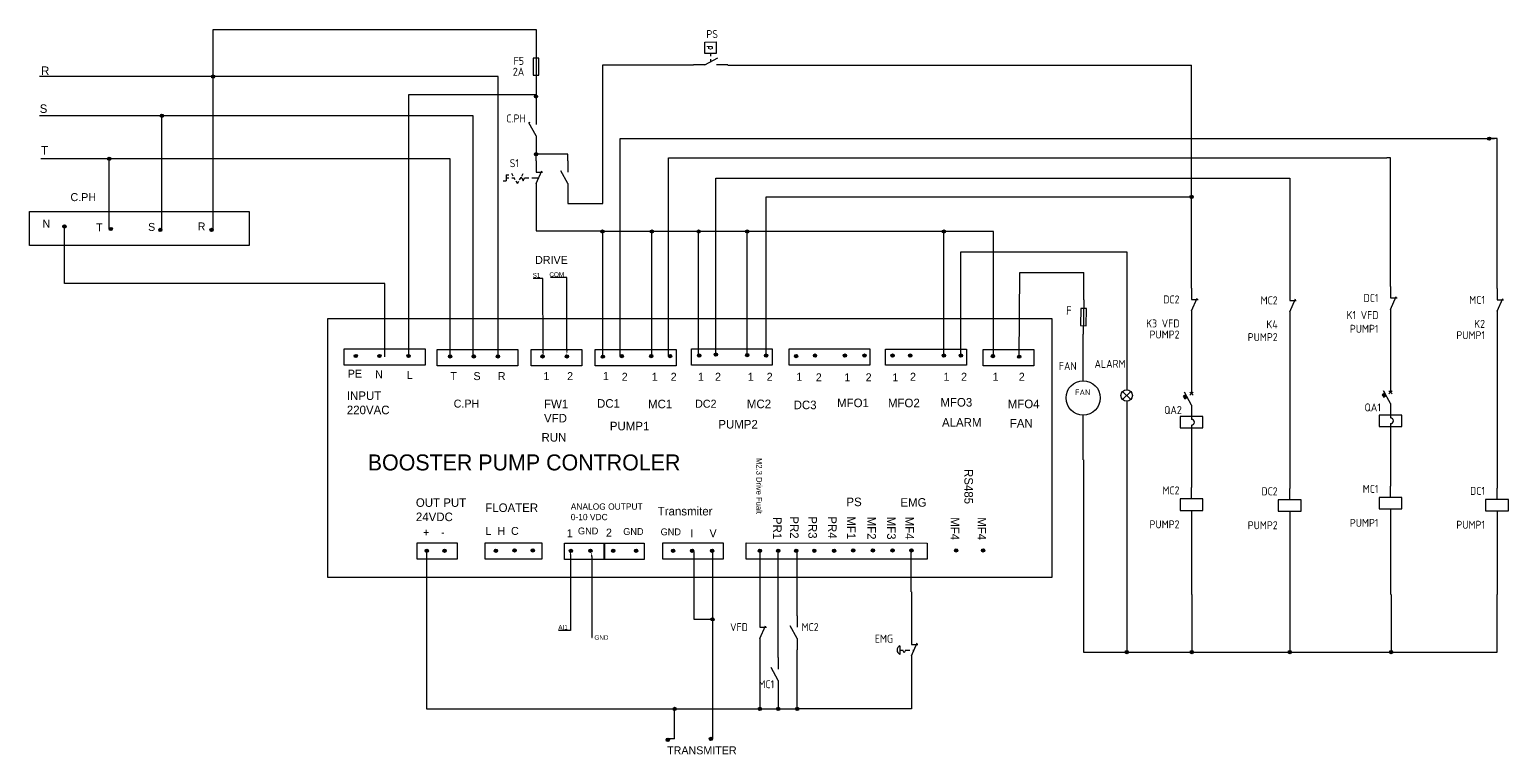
# Model space of a CAD drawing. Header units: millimetres. Extents: x 14 to 1307, y 161 to 795.
import ezdxf
from ezdxf import colors
from ezdxf.entities.mleader import LeaderData, LeaderLine
from ezdxf.enums import TextEntityAlignment as Align
from ezdxf.math import Vec2, Vec3

# ---------------------------------------------------------------- set-up
doc = ezdxf.new("R2010")
doc.units = ezdxf.units.MM
doc.header["$LTSCALE"] = 12
for name, color, linetype in [('DESC', 1, 'Continuous'), ('DESCCHILD', 20, 'Continuous'), ('MISC', 2, 'Continuous'), ('RED_2.5mm^2', 1, 'Continuous'), ('SYMS', 7, 'Continuous'), ('TAGS', 51, 'Continuous')]:
    doc.layers.add(name, color=color, linetype=linetype)
doc.styles.add('PIN', font='simplex', dxfattribs={"width": 0.75})
doc.styles.add('WD_IEC', font='isocp2.shx', dxfattribs={"width": 0.9, "height": 4})

# ---------------------------------------------------------------- blocks, each defined once
blk = doc.blocks.new('WDDOT')
for radius in [0.72, 0.449, 0.223]:
    blk.add_circle((0, 0), radius)
blk = doc.blocks.new('Booster Pump')
at = {"layer": 'RED_2.5mm^2', "color": 0}
for points in [[(0, 0), (633.4, 0.1), (633.4, -226.7), (0, -226.8)], [(14.3, -26.4), (84.9, -26.4), (84.9, -40.6), (14.3, -40.6)], [(95.6, -27.1), (166.2, -27.1), (166.2, -41.4), (95.6, -41.4)], [(177.7, -27.1), (222, -27.1), (222, -41.4), (177.7, -41.4)], [(233.9, -27), (304.5, -27), (304.5, -41.3), (233.9, -41.3)], [(317.9, -26.4), (388.5, -26.4), (388.5, -40.6), (317.9, -40.6)], [(403.5, -26.4), (474.1, -26.4), (474.1, -40.6), (403.5, -40.6)], [(487.9, -26.6), (558.5, -26.6), (558.5, -40.8), (487.9, -40.8)], [(573.3, -27.1), (617.6, -27.1), (617.6, -41.4), (573.3, -41.4)], [(78, -196.4), (112.9, -196.4), (112.9, -210.6), (78, -210.6)], [(137.4, -196.4), (187.2, -196.4), (187.2, -210.6), (137.4, -210.6)], [(207, -196.6), (241.8, -196.6), (241.8, -210.9), (207, -210.9)], [(241.6, -196.7), (276.5, -196.7), (276.5, -210.9), (241.6, -210.9)], [(293, -196.4), (345.8, -196.4), (345.8, -210.6), (293, -210.6)], [(365.9, -196.4), (524.1, -196.5), (524.1, -210.7), (365.9, -210.6)]]:
    blk.add_lwpolyline(points, close=True, dxfattribs=at)
at = {"layer": 'SYMS', "color": 0, "xscale": 2, "yscale": 2, "zscale": 2}
for p in [(24.3, -32.7), (45, -32.7), (70.5, -32.7), (106.8, -33.1), (127.5, -33.1), (148.7, -33.1), (187.7, -33.1), (209, -33.1), (240.5, -33.3), (257, -32.8), (282.8, -32.8), (299.3, -32.8), (324.8, -32.4), (339.4, -31.5), (366.8, -31.9), (383.3, -32.4), (409.6, -32.8), (426.1, -32.4), (452.2, -32.4), (469.4, -32.4), (493.9, -32.4), (509.4, -32.4), (538.9, -32.4), (553.8, -32.4), (581.7, -32.8), (604.8, -33.3), (86.4, -203.3), (102, -203.3), (146.9, -203.3), (163.2, -203), (179.1, -203), (212.5, -203.4), (229.6, -203.3), (249.6, -203.3), (269.6, -203.3), (301.9, -203.3), (318.5, -203.3), (336, -203.3), (377.9, -203.3), (393.9, -203.3), (409.7, -203.3), (425.5, -203.3), (442.8, -203.3), (459.5, -202.9), (476.8, -202.9), (493.9, -202.9), (510.4, -202.9), (549.6, -202.9), (573.1, -202.9)]:
    blk.add_blockref('WDDOT', p, dxfattribs=at)
at = {"layer": 'RED_2.5mm^2', "color": 0, "attachment_point": 1}
for s, width, heights, insert, char_height in [('\\pxt6;INPUT\\P220VAC', 52.297, [0], (16.5, -63.7), 7.5), ('C.PH', 36.967, [0], (110, -70.9), 7), ('FW1\\PVFD', 36.967, [0], (189, -70.9), 7.5), ('DC1', 36.967, [0], (235.4, -70.5), 7.5), ('MC1', 36.967, [0], (280, -71), 7.5), ('DC2', 36.967, [0], (321.2, -71), 7), ('MC2', 36.967, [0], (366.5, -70.9), 7.5), ('DC3', 36.967, [0], (407.4, -71.8), 7.5), ('MFO1', 36.967, [0], (445.4, -70), 7.5), ('MFO2', 36.967, [0], (489.9, -70.1), 7.5), ('MFO3', 36.967, [0], (535.8, -69.5), 7.5), ('MFO4', 36.967, [0], (594.7, -70.9), 7.5), ('PUMP1', 36.967, [0], (246.6, -90.3), 7.5), ('PUMP2', 36.967, [0], (341.5, -88.7), 7.5), ('ALARM', 36.967, [0], (537.2, -87.1), 7.5), ('FAN', 36.967, [0], (596.5, -87.9), 7.5), ('RUN', 36.967, [0], (186.8, -100.2), 7.5), ('OUT PUT\\P24VDC', 152.091, [45.2], (76.9, -157.3), 7.5), ('FLOATER', 36.967, [0], (137.6, -161.8), 7.5), ('ANALOG OUTPUT\\P0-10 VDC', 101.142, [43.9], (212.4, -161.8), 5.5), ('Transmiter', 71.668, [8.43], (288.5, -164.8), 7.5)]:
    blk.add_mtext_dynamic_manual_height_columns(s, width=width, gutter_width=35, heights=heights, dxfattribs=dict(at, insert=insert, char_height=char_height))
at = {"layer": 'SYMS', "color": 0, "attachment_point": 1}
for s, width, heights, insert, char_height in [('PE', 32.957, [0], (17.3, -44.7), 7), ('N', 12.757, [0], (41.2, -45.2), 7), ('L', 12.757, [0], (68.9, -45.8), 7), ('T', 12.757, [0], (107.1, -46.8), 7), ('S', 12.757, [0], (127.3, -46.8), 7), ('R', 12.757, [0], (148.6, -46.8), 7), ('1', 12.757, [0], (188.5, -46.8), 7), ('2', 12.757, [0], (209.2, -46.8), 7), ('1', 12.757, [0], (240.5, -46.8), 7), ('2', 12.757, [0], (257, -47.4), 7), ('1', 12.757, [0], (283.3, -47.4), 7), ('2', 12.757, [0], (299.8, -47.4), 7), ('1', 12.757, [0], (323.7, -47.4), 7), ('2', 12.757, [0], (338.6, -47.4), 7), ('1', 12.757, [0], (367.3, -47.4), 7), ('2', 12.757, [0], (383.8, -47.4), 7), ('1', 12.757, [0], (409.8, -47.4), 7), ('2', 12.757, [0], (426.8, -47.9), 7), ('1', 12.757, [0], (451.8, -47.9), 7), ('2', 12.757, [0], (470.4, -47.9), 7), ('1', 12.757, [0], (493.8, -47.9), 7), ('2', 12.757, [0], (509.2, -47.4), 7), ('1', 12.757, [0], (538.5, -47.4), 7), ('2', 12.757, [0], (553.9, -47.4), 7), ('1', 12.757, [0], (581.5, -47.4), 7), ('2', 12.757, [0], (604.4, -47.4), 7), ('BOOSTER PUMP CONTROLER', 351.199, [13.2], (34.8, -118.9), 14), ('\\W1;PS', 18.737, [0], (453.6, -156.7), 7.5), ('\\W1;EMG', 18.737, [0], (500.8, -157.2), 7.5), ('+', 16.197, [0], (83.2, -183.6), 7), ('-', 16.197, [0], (98.9, -183.6), 7), ('L  H  C', 50.416, [7], (137.8, -182.4), 7), ('1', 12.297, [0], (208.9, -184.4), 7), ('GND', 18.737, [0], (218.7, -182.9), 6), ('2', 9.837, [0], (243.2, -183.9), 7), ('GND', 18.737, [0], (258.3, -183.4), 6), ('GND', 18.737, [0], (291, -183.7), 6), ('I', 12.297, [0], (316.9, -184.4), 7), ('V', 12.297, [0], (333.8, -184.4), 7)]:
    blk.add_mtext_dynamic_manual_height_columns(s, width=width, gutter_width=35, heights=heights, dxfattribs=dict(at, insert=insert, char_height=char_height))
at = {"layer": 'SYMS', "color": 0, "attachment_point": 1, "rotation": 269.9448}
for s, width, heights, insert, char_height in [('M2.3 Drive Fualt', 105.239, [10.4], (379.8, -122), 5), ('\\W1;RS485', 32.568, [0], (564.3, -131.7), 7.5), ('\\W1;PR1', 32.568, [0], (396.9, -173.6), 7.5), ('\\W1;PR2', 32.568, [0], (411.7, -173.1), 7.5), ('\\W1;PR3', 32.568, [0], (427.8, -173.1), 7.5), ('\\W1;PR4', 32.568, [0], (445, -173.1), 7.5), ('\\W1;MF1', 32.568, [0], (461.6, -173.1), 7.5), ('\\W1;MF2', 32.568, [0], (479.4, -173.4), 7.5), ('\\W1;MF3', 32.568, [0], (496.7, -173.4), 7.5), ('\\W1;MF4', 32.568, [0], (512.6, -173.4), 7.5), ('\\W1;MF4', 32.568, [0], (552.3, -173.9), 7.5), ('\\W1;MF4', 32.568, [0], (575.8, -173.9), 7.5)]:
    blk.add_mtext_dynamic_manual_height_columns(s, width=width, gutter_width=35, heights=heights, dxfattribs=dict(at, insert=insert, char_height=char_height))
blk = doc.blocks.new('VFU1')
blk.add_line((0, 7.5), (0, -7.5))
blk.add_lwpolyline([(-1.25, 3.75), (-1.25, -3.75), (1.25, -3.75), (1.25, 3.75)], close=True)
at = {"style": 'WD_IEC'}
for tag, p in [('INST', (-5.25, 7.75)), ('LOC', (-5.25, 4.25)), ('TAG1', (-5.25, 0.75)), ('RATING1', (-5.25, -3.75)), ('XREF', (-5.25, -7.75)), ('DESC2', (-5.25, -15.1)), ('DESC1', (-5.25, -11.6)), ('DESC3', (-5.25, -18.6))]:
    blk.add_attdef(tag, text='', height=2.5, dxfattribs=at).set_placement(p, align=Align.RIGHT)
blk.add_attdef('TERM01', text='', height=2, rotation=90, dxfattribs=at).set_placement((-1, 7.5), align=Align.RIGHT)
at = {"style": 'WD_IEC', "flags": 1}
for tag, p, height in [('X2TERM01', (0, 7.5), 0.32), ('MFG', (2.75, 6.5), 1.5), ('X4LINK', (-1.25, 0), 0.32), ('X1LINK', (1.25, 0), 0.32), ('CAT', (2.75, 4), 1.5), ('ASSYCODE', (2.25, -4), 1), ('FAMILY', (2.25, -5.5), 1), ('CATDESC', (2.25, -7), 1), ('X8TERM02', (0, -7.5), 0.32)]:
    blk.add_attdef(tag, p, '', height=height, dxfattribs=at)
at = {"style": 'WD_IEC'}
blk.add_attdef('TERM02', (-1, -7.5), '', height=2, rotation=90, dxfattribs=at)
blk = doc.blocks.new('VSS217F')
for p, q in [((0, 7.5), (0, 2.5)), ((-3.12, 3.12), (-2.58, 3.43)), ((0, -2.5), (-3.12, 3.12)), ((0, -2.5), (-3.12, 3.12)), ((0, -2.5), (0, -7.5))]:
    blk.add_line(p, q)
at = {"style": 'WD_IEC'}
for tag, p in [('INST', (-4.51, 9.4)), ('LOC', (-4.51, 6.4)), ('TAG2', (-4.51, 3.4)), ('DESC2', (-4.51, -12.72)), ('DESC1', (-4.51, -9.72)), ('DESC3', (-4.51, -15.72))]:
    blk.add_attdef(tag, text='', height=2.5, dxfattribs=at).set_placement(p, align=Align.RIGHT)
blk.add_attdef('TERM01', text='', height=2, rotation=90, dxfattribs=at).set_placement((-1, 7.5), align=Align.RIGHT)
at = {"style": 'WD_IEC', "flags": 1}
for tag, p, height in [('X2TERM01', (0, 7.5), 0.32), ('X4LINK', (-2.72, 0), 0.32), ('X1LINK', (-0.54, 0), 0.32), ('CONTACT', (0.75, 3.89), 1), ('COMMON', (2, 2.64), 1), ('ASSYCODE', (1, -3.5), 1), ('FAMILY', (1, -5), 1), ('CATDESC', (1, -6.5), 1), ('X8TERM02', (0, -7.5), 0.32)]:
    blk.add_attdef(tag, p, '', height=height, dxfattribs=at)
at = {"style": 'WD_IEC'}
blk.add_attdef('TERM02', (-1.1, -7.8), '', height=2, rotation=90, dxfattribs=at)
at = {"lineweight": 15, "style": 'WD_IEC'}
blk.add_attdef('STATE', (1, -2), '', height=2.5, dxfattribs=at)
blk.add_attdef('XREF', text='', height=2.5, dxfattribs=at).set_placement((-4.51, -6.72), align=Align.RIGHT)
blk = doc.blocks.new('VSS122')
for p, q in [((0, 7.5), (0, 2.5)), ((-13.12, 1.25), (-11.88, 1.25)), ((-13.12, 1.25), (-13.12, -1.25)), ((-13.12, 0), (-11.88, 0)), ((-10, 0.75), (-10.62, 1.83)), ((-10.62, 0), (-9.57, 0)), ((-9.06, -0.88), (-9.69, 0.21)), ((-7.19, -0.88), (-6.56, 0.21)), ((-6.25, 0), (-6.68, 0)), ((-6.25, 0.75), (-5.62, 1.83)), ((-6.25, 0), (-5.62, -1.25)), ((-5.62, -1.25), (-5, 0)), ((-5, 0), (-3.12, 0)), ((-1.88, 0), (1.11, 0)), ((0, -2.5), (2.5, 3.12)), ((0, 2.5), (2.87, 2.5)), ((-14.38, -1.25), (-13.12, -1.25)), ((-8.12, -2.5), (-8.75, -1.42)), ((-8.12, -2.5), (-7.5, -1.42)), ((0, -2.5), (0, -7.5))]:
    blk.add_line(p, q)
at = {"style": 'WD_IEC'}
for tag, p in [('INST', (-15.5, 9.25)), ('LOC', (-15.5, 6.25)), ('TAG1', (-15.5, 3.25)), ('DESC3', (-15.5, -15.35)), ('DESC2', (-15.5, -12.35)), ('DESC1', (-15.5, -9.35))]:
    blk.add_attdef(tag, text='', height=2.5, dxfattribs=at).set_placement(p, align=Align.RIGHT)
at = {"style": 'WD_IEC', "flags": 8}
for tag, p in [('POS1', (-10.62, 3.5)), ('POS2', (-5.62, 3.5))]:
    blk.add_attdef(tag, text='', height=2, rotation=90, dxfattribs=at).set_placement(p, align=Align.MIDDLE_LEFT)
at = {"style": 'WD_IEC'}
blk.add_attdef('TERM01', text='', height=2, rotation=90, dxfattribs=at).set_placement((-1, 7.5), align=Align.RIGHT)
at = {"style": 'WD_IEC', "flags": 1}
for tag, p, height in [('X2TERM01', (0, 7.5), 0.32), ('CONTACT', (0.5, 4.5), 1), ('X1LINK', (1.5, 0), 0.32), ('COMMON', (1.75, 3.25), 1), ('X8TERM02', (0, -7.5), 0.32), ('ASSYCODE', (1, -9), 1), ('FAMILY', (1, -10.5), 1), ('CATDESC', (1, -12), 1)]:
    blk.add_attdef(tag, p, '', height=height, dxfattribs=at)
at = {"style": 'WD_IEC', "flags": 9}
for tag, p in [('MFG', (-16, -0.25)), ('CAT', (-16, -2.75))]:
    blk.add_attdef(tag, text='', height=1.5, dxfattribs=at).set_placement(p, align=Align.RIGHT)
at = {"style": 'WD_IEC'}
blk.add_attdef('TERM02', (-1, -7.5), '', height=2, rotation=90, dxfattribs=at)
at = {"lineweight": 15, "style": 'WD_IEC'}
blk.add_attdef('XREF', text='', height=2.5, dxfattribs=at).set_placement((-15.5, -6.35), align=Align.RIGHT)
blk.add_attdef('STATE', (1.25, -6.35), '', height=2.5, dxfattribs=at)
blk = doc.blocks.new('VSS21')
for p, q in [((0, 7.5), (0, 2.5)), ((0, -2.5), (-3.125, 3.125)), ((0, -2.5), (0, -7.5))]:
    blk.add_line(p, q)
at = {"style": 'WD_IEC'}
for tag, p in [('INST', (-5.25, 6.75)), ('TAG2', (-5.25, 0.75)), ('LOC', (-5.25, 3.75)), ('DESC1', (-5.25, -6.75)), ('XREF', (-5.25, -3.75)), ('DESC3', (-5.25, -12.75)), ('DESC2', (-5.25, -9.75))]:
    blk.add_attdef(tag, text='', height=2.5, dxfattribs=at).set_placement(p, align=Align.RIGHT)
blk.add_attdef('TERM01', text='', height=2, rotation=90, dxfattribs=at).set_placement((-1, 7.5), align=Align.RIGHT)
at = {"style": 'WD_IEC', "flags": 1}
for tag, p, height in [('X2TERM01', (0, 7.5), 0.32), ('X4LINK', (-2.5, 0), 0.32), ('X1LINK', (-0.5, 0), 0.32), ('X8TERM02', (0, -7.5), 0.32), ('CONTACT', (4, -8.5), 1), ('FAMILY', (4, -10), 1), ('COMMON', (5.25, -9.75), 1)]:
    blk.add_attdef(tag, p, '', height=height, dxfattribs=at)
at = {"style": 'WD_IEC'}
blk.add_attdef('TERM02', (-1, -7.5), '', height=2, rotation=90, dxfattribs=at)
at = {"lineweight": 15, "style": 'WD_IEC'}
blk.add_attdef('STATE', (1.25, -6.35), '', height=2.5, dxfattribs=at)
blk = doc.blocks.new('VPS11')
for p, q in [((0, 7.5), (0, 2.5)), ((-5, 0), (-3.75, 0)), ((0, -2.5), (-3.12, 3.12)), ((-2.5, 0), (-1.39, 0)), ((0, -2.5), (0, -7.5))]:
    blk.add_line(p, q)
blk.add_lwpolyline([(-5, 2.5), (-5, -2.5), (-10, -2.5), (-10, 2.5)], close=True)
at = {"style": 'PIN', "width": 0.75}
blk.add_text('p', height=2.5, dxfattribs=at).set_placement((-7.5, 0), align=Align.MIDDLE)
at = {"style": 'WD_IEC'}
for tag, p in [('INST', (-11.75, 10.25)), ('LOC', (-11.75, 6.75)), ('RATING1', (-11.75, -1.35)), ('TAG1', (-11.75, 3.25)), ('DESC2', (-11.75, -13.35)), ('DESC1', (-11.75, -9.85)), ('DESC3', (-11.75, -16.85))]:
    blk.add_attdef(tag, text='', height=2.5, dxfattribs=at).set_placement(p, align=Align.RIGHT)
blk.add_attdef('TERM01', text='', height=2, rotation=90, dxfattribs=at).set_placement((-1, 7.5), align=Align.RIGHT)
at = {"style": 'WD_IEC', "flags": 1}
for tag, p, height in [('X2TERM01', (0, 7.5), 0.32), ('MFG', (2.75, 6.5), 1.5), ('X1LINK', (0, 0), 0.32), ('CAT', (2.75, 4), 1.5), ('ASSYCODE', (1, -4), 1), ('CONTACT', (1, -2.5), 1), ('FAMILY', (1, -5.5), 1), ('CATDESC', (1, -7), 1), ('COMMON', (2.25, -3.75), 1), ('X8TERM02', (0, -7.5), 0.32)]:
    blk.add_attdef(tag, p, '', height=height, dxfattribs=at)
at = {"style": 'WD_IEC'}
blk.add_attdef('TERM02', (-1, -7.5), '', height=2, rotation=90, dxfattribs=at)
at = {"lineweight": 15, "style": 'WD_IEC'}
for tag, p in [('XREF', (-11.75, -6)), ('WDTAGALT', (-11.25, -20.13))]:
    blk.add_attdef(tag, text='', height=2.5, dxfattribs=at).set_placement(p, align=Align.RIGHT)
blk = doc.blocks.new('VMO12')
blk.add_circle((0, 0), 7.5)
at = {"style": 'WD_IEC'}
for tag, p in [('INST', (-10.5, 15.25)), ('LOC', (-10.5, 11.75)), ('DESC1', (-10.5, 4)), ('TAG1', (-10.5, 8.25)), ('DESC2', (-10.5, 0.5)), ('RATING1', (-10.5, -6.5)), ('DESC3', (-10.5, -3)), ('RATING3', (-10.5, -13.5)), ('RATING2', (-10.5, -10))]:
    blk.add_attdef(tag, text='', height=2.5, dxfattribs=at).set_placement(p, align=Align.RIGHT)
blk.add_attdef('TERM01', (-1, 7.48), '', height=2, rotation=90, dxfattribs=at)
at = {"style": 'WD_IEC', "flags": 1}
for tag, p, height in [('MFG', (2.75, 11.5), 1.5), ('X2TERM01', (0, 7.5), 0.32), ('CAT', (2.75, 9), 1.5), ('X4LINK', (-7.5, 0), 0.32), ('X1LINK', (7.5, 0), 0.32), ('X0TERM03', (5.3, -5.3), 0.32), ('X8TERM02', (0, -7.5), 0.32), ('ASSYCODE', (1, -9), 1), ('FAMILY', (1, -10.5), 1), ('CATDESC', (1, -12), 1)]:
    blk.add_attdef(tag, p, '', height=height, dxfattribs=at)
at = {"style": 'WD_IEC'}
for tag, p in [('M', (-0.2, 1.24)), ('1~', (-0.17, -3.35))]:
    blk.add_attdef(tag, text='', height=2.5, dxfattribs=at).set_placement(p, align=Align.CENTER)
at = {"linetype": 'Continuous', "style": 'WD_IEC'}
blk.add_attdef('TERM03', text='', height=2, dxfattribs=at).set_placement((7.55, -5.55), align=Align.MIDDLE_LEFT)
at = {"style": 'WD_IEC'}
blk.add_attdef('TERM02', text='', height=2, rotation=90, dxfattribs=at).set_placement((-0.9, -7.98), align=Align.RIGHT)
at = {"lineweight": 15, "style": 'WD_IEC'}
blk.add_attdef('XREF', text='', height=2.5, dxfattribs=at).set_placement((-10.5, -17), align=Align.RIGHT)
blk = doc.blocks.new('VLT1R')
for p, q in [((0, 7.5), (0, 2.5)), ((-1.77, -1.77), (1.77, 1.77)), ((1.77, -1.77), (-1.77, 1.77)), ((0, -2.5), (0, -7.5))]:
    blk.add_line(p, q)
blk.add_circle((0, 0), 2.5)
at = {"style": 'WD_IEC'}
for tag, p in [('INST', (-5.5, 10.25)), ('LOC', (-5.5, 6.75)), ('TAG1', (-5.5, 3.25)), ('DESC1', (-5.5, -6.35)), ('DESC3', (-5.5, -13.35)), ('DESC2', (-5.5, -9.85))]:
    blk.add_attdef(tag, text='', height=2.5, dxfattribs=at).set_placement(p, align=Align.RIGHT)
blk.add_attdef('TERM01', text='', height=2, rotation=90, dxfattribs=at).set_placement((-1, 7.5), align=Align.RIGHT)
at = {"style": 'WD_IEC', "flags": 1}
for tag, p, height in [('X2TERM01', (0, 7.5), 0.32), ('X4LINK', (-3, 0), 0.32), ('X1LINK', (3, 0), 0.32), ('ASSYCODE', (1, -4), 1), ('FAMILY', (1, -5.5), 1), ('CATDESC', (1, -7), 1), ('X8TERM02', (0, -7.5), 0.32)]:
    blk.add_attdef(tag, p, '', height=height, dxfattribs=at)
at = {"style": 'WD_IEC', "flags": 9}
for tag, p in [('MFG', (-6, -0.25)), ('CAT', (-6, -2.75))]:
    blk.add_attdef(tag, text='', height=1.5, dxfattribs=at).set_placement(p, align=Align.RIGHT)
at = {"style": 'WD_IEC'}
blk.add_attdef('TERM02', (-1, -7.5), '', height=2, rotation=90, dxfattribs=at)
at = {"lineweight": 13, "style": 'WD_IEC'}
blk.add_attdef('COLOR', text='', height=2.5, dxfattribs=at).set_placement((3.75, 0), align=Align.MIDDLE_LEFT)
at = {"lineweight": 15, "style": 'WD_IEC'}
for tag, p in [('XREF', (-5.5, -18)), ('WDTAGALT', (-5.5, -22))]:
    blk.add_attdef(tag, text='', height=2.5, dxfattribs=at).set_placement(p, align=Align.RIGHT)
blk = doc.blocks.new('VSS22')
for p, q in [((0, 7.5), (0, 2.5)), ((0, -2.5), (2.5, 3.125)), ((0, 2.5), (2.8678, 2.5)), ((0, -2.5), (0, -7.5))]:
    blk.add_line(p, q)
at = {"style": 'WD_IEC'}
for tag, p in [('INST', (-5.25, 6.75)), ('TAG2', (-5.25, 0.75)), ('LOC', (-5.25, 3.75)), ('DESC1', (-5.25, -6.75)), ('XREF', (-5.25, -3.75)), ('DESC3', (-5.25, -12.75)), ('DESC2', (-5.25, -9.75))]:
    blk.add_attdef(tag, text='', height=2.5, dxfattribs=at).set_placement(p, align=Align.RIGHT)
blk.add_attdef('TERM01', text='', height=2, rotation=90, dxfattribs=at).set_placement((-1, 7.5), align=Align.RIGHT)
at = {"style": 'WD_IEC', "flags": 1}
for tag, p, height in [('X2TERM01', (0, 7.5), 0.32), ('X4LINK', (-1, 0), 0.32), ('X1LINK', (2.1111, 0), 0.32), ('X8TERM02', (0, -7.5), 0.32), ('CONTACT', (4, -8.5), 1), ('FAMILY', (4, -10), 1), ('COMMON', (5.25, -9.75), 1)]:
    blk.add_attdef(tag, p, '', height=height, dxfattribs=at)
at = {"style": 'WD_IEC'}
blk.add_attdef('TERM02', (-1, -7.5), '', height=2, rotation=90, dxfattribs=at)
at = {"lineweight": 15, "style": 'WD_IEC'}
blk.add_attdef('STATE', (1.25, -6.35), '', height=2.5, dxfattribs=at)
blk = doc.blocks.new('VCB11Q146')
blk.add_hatch(color=256).paths.add_polyline_path([(-1.91, 0.94), (-2.52, 2.03), (-3.58, 1.38), (-2.97, 0.28)])
for p, q in [((0, 7.5), (0, 2.5)), ((-2.52, 2.03), (-3.58, 1.38)), ((-3.58, 1.38), (-2.97, 0.28)), ((0, -2.5), (-3.12, 3.12)), ((-3.12, 3.12), (-2.52, 2.03)), ((-2.97, 0.28), (-1.91, 0.94)), ((-0.66, 1.84), (0.66, 3.16)), ((-0.66, 3.16), (0.66, 1.84)), ((0, -2.5), (0, -8.75)), ((0, -11.25), (0, -17.5)), ((0, -12.5), (0, -17.5))]:
    blk.add_line(p, q)
blk.add_lwpolyline([(-5, -7.5), (-5, -12.5), (5, -12.5), (5, -7.5)], close=True)
blk.add_arc((0, -10), 1.25, 270, 90)
at = {"style": 'WD_IEC'}
for tag, p in [('INST', (-4.22, 9.11)), ('LOC', (-4.22, 6.11)), ('TAG1', (-4.22, 3.11)), ('RATING1', (-5.86, -5.86)), ('DESC1', (-5.86, -8.86)), ('DESC3', (-5.86, -14.86)), ('DESC2', (-5.86, -11.86))]:
    blk.add_attdef(tag, text='', height=2.5, dxfattribs=at).set_placement(p, align=Align.RIGHT)
blk.add_attdef('TERM01', text='', height=2, rotation=90, dxfattribs=at).set_placement((-1, 7.5), align=Align.RIGHT)
at = {"style": 'WD_IEC', "flags": 1}
for tag, p, height in [('X2TERM01', (0, 7.5), 0.32), ('MFG', (2.75, 6.5), 1.5), ('X4LINK', (-2, 0), 0.32), ('X1LINK', (-0.13, 0), 0.32), ('CAT', (2.75, 4), 1.5), ('ASSYCODE', (0.69, -13.77), 1), ('X8TERM02', (0, -17.5), 0.32), ('FAMILY', (0.69, -15.27), 1), ('CATDESC', (0.69, -16.77), 1)]:
    blk.add_attdef(tag, p, '', height=height, dxfattribs=at)
at = {"lineweight": 15, "style": 'WD_IEC'}
for tag, p in [('XREF', (-5.86, -2.86)), ('WDTAGALT', (-5.86, -17.86))]:
    blk.add_attdef(tag, text='', height=2.5, dxfattribs=at).set_placement(p, align=Align.RIGHT)
at = {"style": 'WD_IEC'}
blk.add_attdef('TERM02', (-1, -17.5), '', height=2, rotation=90, dxfattribs=at)
blk = doc.blocks.new('VCR1')
for p, q in [((0, 2.5), (0, 7.5)), ((0, -2.5), (0, -7.5))]:
    blk.add_line(p, q)
blk.add_lwpolyline([(-5, 2.5), (-5, -2.5), (5, -2.5), (5, 2.5)], close=True)
at = {"style": 'WD_IEC'}
for tag, p in [('INST', (-5.25, 11.5)), ('TAG1', (-5.25, 4.5)), ('LOC', (-5.25, 8)), ('DESC1', (-5.25, -6.85)), ('DESC3', (-5.25, -13.85)), ('DESC2', (-5.25, -10.35))]:
    blk.add_attdef(tag, text='', height=2.5, dxfattribs=at).set_placement(p, align=Align.RIGHT)
blk.add_attdef('TERM01', text='', height=2, rotation=90, dxfattribs=at).set_placement((-1, 7.5), align=Align.RIGHT)
at = {"style": 'WD_IEC', "flags": 1}
for tag, p, height in [('X2TERM01', (0, 7.5), 0.32), ('X4LINK', (-5, 0), 0.32), ('X1LINK', (5, 0), 0.32), ('ASSYCODE', (1, -4), 1), ('FAMILY', (1, -5.5), 1), ('CATDESC', (1, -7), 1), ('X8TERM02', (0, -7.5), 0.32)]:
    blk.add_attdef(tag, p, '', height=height, dxfattribs=at)
at = {"style": 'WD_IEC', "flags": 9}
for tag, p in [('MFG', (-6, 1)), ('CAT', (-6, -1.5))]:
    blk.add_attdef(tag, text='', height=1.5, dxfattribs=at).set_placement(p, align=Align.RIGHT)
at = {"style": 'WD_IEC'}
blk.add_attdef('TERM02', (-1, -7.5), '', height=2, rotation=90, dxfattribs=at)
at = {"lineweight": 9, "style": 'WD_IEC'}
for tag, p in [('NO', (-5.5, -16.5)), ('NC', (-5.5, -20))]:
    blk.add_attdef(tag, text='', height=2.5, dxfattribs=at).set_placement(p, align=Align.TOP_RIGHT)
for tag, p in [('XREFNO', (-4, -16.5)), ('XREFNC', (-4, -20))]:
    blk.add_attdef(tag, text='', height=2.5, dxfattribs=at).set_placement(p, align=Align.TOP_LEFT)
blk = doc.blocks.new('VPB12ML')
for p, q in [((0, 7.5), (0, 2.5)), ((-5, 1.875), (-5, -1.875)), ((-5, 0), (-3.75, 0)), ((-3.125, -1.25), (-3.75, 0)), ((-2.5, 0), (-3.125, -1.25)), ((-2.5, 0), (-0.625, 0)), ((0, -2.5), (2.5, 3.125)), ((0, 2.5), (2.8678, 2.5)), ((0.625, 0), (1.11111, 0)), ((0, -2.5), (0, -7.5))]:
    blk.add_line(p, q)
blk.add_arc((-4.21875, 0), 2.03125, 112.61986495, 247.38013505)
at = {"style": 'WD_IEC'}
for tag, p in [('INST', (-8, 10.25)), ('LOC', (-8, 6.75)), ('TAG1', (-8, 3.25)), ('DESC2', (-8, -13.85)), ('DESC1', (-8, -10.35)), ('DESC3', (-8, -17.35))]:
    blk.add_attdef(tag, text='', height=2.5, dxfattribs=at).set_placement(p, align=Align.RIGHT)
blk.add_attdef('TERM01', text='', height=2, rotation=90, dxfattribs=at).set_placement((-1, 7.5), align=Align.RIGHT)
at = {"style": 'WD_IEC', "flags": 1}
for tag, p, height in [('X2TERM01', (0, 7.5), 0.32), ('CONTACT', (0.5, 4.5), 1), ('X1LINK', (1.5, 0), 0.32), ('COMMON', (1.75, 3.25), 1), ('ASSYCODE', (1, -4), 1), ('FAMILY', (1, -5.5), 1), ('CATDESC', (1, -7), 1), ('X8TERM02', (0, -7.5), 0.32)]:
    blk.add_attdef(tag, p, '', height=height, dxfattribs=at)
at = {"style": 'WD_IEC', "flags": 9}
for tag, p in [('MFG', (-8.5, -0.25)), ('CAT', (-8.5, -2.75))]:
    blk.add_attdef(tag, text='', height=1.5, dxfattribs=at).set_placement(p, align=Align.RIGHT)
at = {"style": 'WD_IEC'}
blk.add_attdef('TERM02', (-1, -7.5), '', height=2, rotation=90, dxfattribs=at)
at = {"lineweight": 15, "style": 'WD_IEC'}
blk.add_attdef('XREF', text='', height=2.5, dxfattribs=at).set_placement((-8, -6.35), align=Align.RIGHT)

msp = doc.modelspace()

# ---------------------------------------------------------------- linework, layer by layer
at = {"layer": 'RED_2.5mm^2', "color": 0}
for p, q in [((174.2, 755.4), (174.2, 795.2)), ((174.2, 795.2), (456.7, 795.2)), ((456.7, 795.2), (456.7, 777.8)), ((515.1, 642.8), (515.1, 764.2)), ((515.1, 764.2), (594.5, 764.2)), ((624.5, 764.1), (1030.2, 764.1)), ((1030.2, 568.9), (1030.2, 764.1)), ((396, 754), (22.3, 754)), ((174.2, 619.8), (174.2, 754)), ((423.5, 754), (396, 754)), ((423.5, 509), (423.5, 754)), ((456.7, 738.1), (345.2, 738.1)), ((345.2, 738.1), (345.2, 695.7)), ((456.7, 747.8), (456.7, 722.2)), ((392.1, 719.7), (22.3, 719.7)), ((129.4, 619.8), (129.4, 719.7)), ((401.7, 719.7), (392.1, 719.7)), ((401.7, 509), (401.7, 719.7)), ((530.3, 509.3), (530.3, 699.7)), ((530.3, 699.7), (545.1, 699.7)), ((545.1, 699.7), (1295.4, 699.7)), ((1297.5, 699.7), (1290.6, 699.7)), ((1297.5, 568.5), (1297.5, 699.7)), ((345.2, 695.7), (345.2, 602.7)), ((456.7, 692.2), (456.7, 686.1)), ((484.6, 686.1), (456.8, 686.1)), ((484.6, 680.3), (484.6, 686.1)), ((364.7, 682.1), (23.6, 682.1)), ((83.3, 620.3), (83.3, 682.1)), ((381.5, 682.1), (364.7, 682.1)), ((381.5, 509), (381.5, 682.1)), ((456.7, 680.4), (456.7, 680.4)), ((572.6, 509.3), (572.6, 682.8)), ((572.6, 682.8), (603.4, 682.8)), ((603.4, 682.8), (1201.1, 682.8)), ((1204.3, 682.8), (1201.1, 682.8)), ((1204.3, 570.2), (1204.3, 682.8)), ((614.1, 509.2), (614.1, 665.1)), ((614.1, 665.1), (1116.1, 665.1)), ((1116.1, 665.1), (1116.1, 568.1)), ((456.7, 650.4), (456.7, 619)), ((484.6, 650.3), (484.6, 642.8)), ((658.1, 508.3), (658.1, 648.7)), ((658.1, 648.7), (1030.2, 648.7)), ((484.6, 642.8), (515.1, 642.8)), ((44.1, 572.8), (44.1, 622.7)), ((44.1, 622.7), (44.1, 621)), ((456.7, 619), (514.8, 619)), ((514.8, 619), (514.8, 509.1)), ((856.9, 618.4), (514.8, 618.4)), ((558.1, 508), (558.1, 618.4)), ((599, 511.1), (599, 618.4)), ((641.5, 511.6), (641.5, 618.4)), ((813.6, 511.2), (813.6, 618.4)), ((856.9, 510.6), (856.9, 618.4)), ((345.2, 602.7), (345.2, 509.8)), ((828.5, 511.2), (828.5, 600.6)), ((828.5, 600.6), (973.5, 600.6)), ((973.5, 600.6), (973.5, 489.8)), ((879.3, 507.4), (880, 582.5)), ((880, 582.5), (936.1, 582.5)), ((936.1, 558.5), (936.1, 582.5)), ((301.8, 572.8), (44.1, 572.8)), ((324.3, 572.8), (301.8, 572.8)), ((324.3, 508.6), (324.3, 572.8)), ((1030.2, 538.9), (1030.2, 486.4)), ((1116.1, 538.1), (1116.1, 393.4)), ((1204.3, 540.2), (1204.3, 487.7)), ((1297.5, 538.5), (1297.5, 393.8)), ((935.2, 528.5), (935.2, 487.7)), ((935.4, 418.4), (935.4, 457.7)), ((973.5, 459.8), (973.5, 300.6)), ((1030.2, 436.4), (1030.2, 394.2)), ((1204.3, 437.7), (1204.3, 395.5)), ((935.6, 418.4), (935.6, 250.1)), ((1030.2, 364.2), (1030.2, 300.6)), ((1116.1, 363.4), (1116.1, 300.6)), ((1204.3, 365.5), (1204.3, 300.6)), ((1297.5, 363.8), (1297.5, 300.6)), ((360.8, 337.4), (360.8, 200.4)), ((595.2, 337.9), (593.7, 337.9)), ((595.2, 278.8), (595.2, 337.9)), ((611, 337.9), (611, 278.8)), ((652.6, 339.2), (652.6, 282)), ((668.6, 245.3), (668.6, 339.4)), ((668.6, 339.4), (669.6, 339.4)), ((685.3, 282), (685.3, 339.4)), ((784.9, 303), (784.9, 338.2)), ((785.1, 303), (785.1, 266.9)), ((973.5, 300.6), (973.5, 250.1)), ((1030.4, 300.6), (1030.4, 250.1)), ((1116.2, 300.6), (1116.2, 250.1)), ((1204.8, 300.6), (1204.8, 250.1)), ((1297.5, 250.1), (1297.5, 300.6)), ((611, 278.8), (595.2, 278.8)), ((611, 278.8), (611, 174.9)), ((652.6, 252), (652.6, 200.4)), ((685.3, 200.4), (685.3, 252)), ((935.6, 250.1), (1297.5, 250.1)), ((785.1, 236.9), (785.1, 200.4)), ((668.6, 215.3), (668.6, 200.4)), ((360.8, 200.4), (685.3, 200.4)), ((578, 174.1), (578, 200.4)), ((785.1, 200.4), (685.3, 200.4)), ((578, 174.1), (570.6, 174.1))]:
    msp.add_line(p, q, dxfattribs=at)
at = {"layer": 'SYMS', "color": 0}
msp.add_line((456.7, 680.4), (456.7, 686.1), dxfattribs=at)
msp.add_lwpolyline([(13.6, 635.8), (205.6, 635.8), (205.6, 606.2), (13.6, 606.2)], close=True, dxfattribs=at)

# ---------------------------------------------------------------- block references
ref = msp.add_blockref('VPS11', (609.5, 764.3), dxfattribs=dict(at, xscale=2, yscale=2, zscale=2, rotation=270.3192150762942))
ref.add_attrib('TAG1', 'PS', dxfattribs={"layer": 'TAGS', "height": 7, "rotation": 360.3192, "style": 'WD_IEC'}).set_placement((615.9, 787.8), align=Align.RIGHT)
ref = msp.add_blockref('VFU1', (456.7, 762.8), dxfattribs=dict(at, xscale=2, yscale=2, zscale=2))
ref.add_attrib('DESC2', '2A', dxfattribs={"layer": 'DESC', "height": 7, "style": 'WD_IEC'}).set_placement((446.4, 754.8), align=Align.RIGHT)
ref.add_attrib('TAG1', 'F5', dxfattribs={"layer": 'TAGS', "height": 7, "style": 'WD_IEC'}).set_placement((446.2, 764.3), align=Align.RIGHT)
at = {"layer": 'SYMS', "color": 0, "xscale": 2, "yscale": 2, "zscale": 2}
for name, p in [('WDDOT', (174.2, 754)), ('WDDOT', (456.7, 736.6)), ('WDDOT', (129.4, 719.7)), ('WDDOT', (1290.6, 699.7)), ('WDDOT', (456.8, 686.1)), ('WDDOT', (83.3, 682.1)), ('VSS21', (484.6, 665.3)), ('WDDOT', (1030.2, 648.7)), ('WDDOT', (44.1, 622.9)), ('WDDOT', (84.7, 620.6)), ('WDDOT', (128, 619.8)), ('WDDOT', (172.8, 619.8)), ('WDDOT', (514.8, 618.4)), ('WDDOT', (558.1, 618.4)), ('WDDOT', (599, 618.4)), ('WDDOT', (641.5, 618.4)), ('WDDOT', (813.6, 618.4)), ('WDDOT', (611, 278.8)), ('WDDOT', (973.5, 250.1)), ('WDDOT', (1030.4, 250.1)), ('WDDOT', (1116.2, 250.1)), ('WDDOT', (1204.8, 250.1)), ('WDDOT', (578, 200.4)), ('WDDOT', (652.6, 200.4)), ('WDDOT', (668.6, 200.4)), ('WDDOT', (685.3, 200.4)), ('WDDOT', (572, 173.3)), ('WDDOT', (609.7, 174.1))]:
    msp.add_blockref(name, p, dxfattribs=at)
at = {"layer": 'SYMS', "color": 0}
ref = msp.add_blockref('VSS217F', (456.7, 707.2), dxfattribs=dict(at, xscale=2, yscale=2, zscale=2))
ref.add_attrib('TAG2', 'C.PH', dxfattribs={"layer": 'TAGS', "height": 7, "style": 'WD_IEC'}).set_placement((447.7, 713.9), align=Align.RIGHT)
ref = msp.add_blockref('VSS122', (456.7, 665.4), dxfattribs=dict(at, xscale=2, yscale=2, zscale=2))
ref.add_attrib('TAG1', 'S1', dxfattribs={"layer": 'TAGS', "height": 7, "style": 'WD_IEC'}).set_placement((441.8, 674.7), align=Align.RIGHT)
ref = msp.add_blockref('VSS22', (1204.3, 555.2), dxfattribs=dict(at, xscale=2, yscale=2, zscale=2))
ref.add_attrib('DESC3', 'PUMP1', dxfattribs={"layer": 'DESCCHILD', "height": 7, "style": 'WD_IEC'}).set_placement((1193.8, 529.7), align=Align.RIGHT)
ref.add_attrib('DESC1', 'K1 VFD', dxfattribs={"layer": 'DESCCHILD', "height": 7, "style": 'WD_IEC'}).set_placement((1193.8, 541.7), align=Align.RIGHT)
ref.add_attrib('TAG2', 'DC1', dxfattribs={"layer": 'TAGS', "height": 7, "style": 'WD_IEC'}).set_placement((1193.8, 556.7), align=Align.RIGHT)
ref = msp.add_blockref('VFU1', (935.7, 543.5), dxfattribs=dict(at, xscale=2, yscale=2, zscale=2, rotation=358.3495050834866))
ref.add_attrib('TAG1', 'F', dxfattribs={"layer": 'TAGS', "height": 7.5, "rotation": 358.3495, "style": 'WD_IEC'}).set_placement((925.2, 545.3), align=Align.RIGHT)
ref = msp.add_blockref('VSS22', (1030.2, 553.9), dxfattribs=dict(at, xscale=2, yscale=2, zscale=2))
ref.add_attrib('DESC3', 'PUMP2', dxfattribs={"layer": 'DESCCHILD', "height": 7, "style": 'WD_IEC'}).set_placement((1019.7, 524.7), align=Align.RIGHT)
ref.add_attrib('DESC2', 'K3 VFD', dxfattribs={"layer": 'DESCCHILD', "height": 7, "style": 'WD_IEC'}).set_placement((1019.7, 534.4), align=Align.RIGHT)
ref.add_attrib('TAG2', 'DC2', dxfattribs={"layer": 'TAGS', "height": 7, "style": 'WD_IEC'}).set_placement((1019.7, 555.4), align=Align.RIGHT)
ref = msp.add_blockref('VSS22', (1116.1, 553.1), dxfattribs=dict(at, xscale=2, yscale=2, zscale=2))
ref.add_attrib('DESC3', 'PUMP2', dxfattribs={"layer": 'DESCCHILD', "height": 7, "style": 'WD_IEC'}).set_placement((1105.6, 522.4), align=Align.RIGHT)
ref.add_attrib('DESC2', 'K4', dxfattribs={"layer": 'DESCCHILD', "height": 7, "style": 'WD_IEC'}).set_placement((1105.6, 533.6), align=Align.RIGHT)
ref.add_attrib('TAG2', 'MC2', dxfattribs={"layer": 'TAGS', "height": 7, "style": 'WD_IEC'}).set_placement((1105.6, 554.6), align=Align.RIGHT)
ref = msp.add_blockref('VSS22', (1297.5, 553.5), dxfattribs=dict(at, xscale=2, yscale=2, zscale=2))
ref.add_attrib('DESC3', 'PUMP1', dxfattribs={"layer": 'DESCCHILD', "height": 7, "style": 'WD_IEC'}).set_placement((1287, 524.1), align=Align.RIGHT)
ref.add_attrib('DESC2', 'K2', dxfattribs={"layer": 'DESCCHILD', "height": 7, "style": 'WD_IEC'}).set_placement((1287, 534), align=Align.RIGHT)
ref.add_attrib('TAG2', 'MC1', dxfattribs={"layer": 'TAGS', "height": 7, "style": 'WD_IEC'}).set_placement((1287, 555), align=Align.RIGHT)
msp.add_blockref('Booster Pump', (274.7, 542.1), dxfattribs=at)
ref = msp.add_blockref('VLT1R', (973.5, 474.8), dxfattribs=dict(at, xscale=2, yscale=2, zscale=2))
ref.add_attrib('TAG1', 'ALARM', dxfattribs={"layer": 'TAGS', "height": 7, "style": 'WD_IEC'}).set_placement((972.5, 499), align=Align.RIGHT)
ref = msp.add_blockref('VMO12', (935.4, 472.7), dxfattribs=dict(at, xscale=2, yscale=2, zscale=2))
ref.add_attrib('M', 'FAN', dxfattribs={"layer": 'MISC', "height": 5, "style": 'WD_IEC'}).set_placement((935, 475.1), align=Align.CENTER)
ref.add_attrib('TAG1', 'FAN', dxfattribs={"layer": 'TAGS', "height": 7, "style": 'WD_IEC'}).set_placement((929.7, 497.1), align=Align.RIGHT)
ref = msp.add_blockref('VCB11Q146', (1030.2, 471.4), dxfattribs=dict(at, xscale=2, yscale=2, zscale=2))
ref.add_attrib('TAG1', 'QA2', dxfattribs={"layer": 'TAGS', "height": 7, "style": 'WD_IEC'}).set_placement((1021.7, 458.6), align=Align.RIGHT)
ref = msp.add_blockref('VCB11Q146', (1204.3, 472.7), dxfattribs=dict(at, xscale=2, yscale=2, zscale=2))
ref.add_attrib('TAG1', 'QA1', dxfattribs={"layer": 'TAGS', "height": 7, "style": 'WD_IEC'}).set_placement((1195.9, 460.9), align=Align.RIGHT)
ref = msp.add_blockref('VCR1', (1030.2, 379.2), dxfattribs=dict(at, xscale=2, yscale=2, zscale=2))
ref.add_attrib('DESC2', 'PUMP2', dxfattribs={"layer": 'DESC', "height": 7, "style": 'WD_IEC'}).set_placement((1019.7, 358.5), align=Align.RIGHT)
ref.add_attrib('TAG1', 'MC2', dxfattribs={"layer": 'TAGS', "height": 7, "style": 'WD_IEC'}).set_placement((1019.7, 388.2), align=Align.RIGHT)
ref = msp.add_blockref('VCR1', (1116.1, 378.4), dxfattribs=dict(at, xscale=2, yscale=2, zscale=2))
ref.add_attrib('DESC2', 'PUMP2', dxfattribs={"layer": 'DESC', "height": 7, "style": 'WD_IEC'}).set_placement((1105.6, 357.7), align=Align.RIGHT)
ref.add_attrib('TAG1', 'DC2', dxfattribs={"layer": 'TAGS', "height": 7, "style": 'WD_IEC'}).set_placement((1105.6, 387.4), align=Align.RIGHT)
ref = msp.add_blockref('VCR1', (1204.3, 380.5), dxfattribs=dict(at, xscale=2, yscale=2, zscale=2))
ref.add_attrib('DESC2', 'PUMP1', dxfattribs={"layer": 'DESC', "height": 7, "style": 'WD_IEC'}).set_placement((1193.8, 359.8), align=Align.RIGHT)
ref.add_attrib('TAG1', 'MC1', dxfattribs={"layer": 'TAGS', "height": 7, "style": 'WD_IEC'}).set_placement((1193.8, 389.5), align=Align.RIGHT)
ref = msp.add_blockref('VCR1', (1297.5, 378.8), dxfattribs=dict(at, xscale=2, yscale=2, zscale=2))
ref.add_attrib('DESC2', 'PUMP1', dxfattribs={"layer": 'DESC', "height": 7, "style": 'WD_IEC'}).set_placement((1287, 358.1), align=Align.RIGHT)
ref.add_attrib('TAG1', 'DC1', dxfattribs={"layer": 'TAGS', "height": 7, "style": 'WD_IEC'}).set_placement((1287, 387.8), align=Align.RIGHT)
ref = msp.add_blockref('VSS22', (652.6, 267), dxfattribs=dict(at, xscale=2, yscale=2, zscale=2))
ref.add_attrib('TAG2', 'VFD', dxfattribs={"layer": 'TAGS', "height": 7, "style": 'WD_IEC'}).set_placement((642.1, 268.5), align=Align.RIGHT)
ref = msp.add_blockref('VSS21', (685.3, 267), dxfattribs=dict(at, xscale=2, yscale=2, zscale=2))
ref.add_attrib('TAG2', 'MC2', dxfattribs={"layer": 'TAGS', "height": 7, "style": 'WD_IEC'}).set_placement((704, 268.5), align=Align.RIGHT)
ref = msp.add_blockref('VPB12ML', (785.1, 251.9), dxfattribs=dict(at, xscale=2, yscale=2, zscale=2))
ref.add_attrib('TAG1', 'EMG', dxfattribs={"layer": 'TAGS', "height": 7, "style": 'WD_IEC'}).set_placement((769.1, 258.4), align=Align.RIGHT)
ref = msp.add_blockref('VSS21', (668.6, 230.3), dxfattribs=dict(at, xscale=2, yscale=2, zscale=2))
ref.add_attrib('TAG2', 'MC1', dxfattribs={"layer": 'TAGS', "height": 7, "style": 'WD_IEC'}).set_placement((665.1, 218.5), align=Align.RIGHT)

# ---------------------------------------------------------------- texts
at = {"layer": 'SYMS', "color": 0, "attachment_point": 1}
for s, width, insert, char_height in [('\\W1;R', 20.41, (23.7, 762.9), 7.5), ('\\W1;S', 20.41, (22.5, 729.7), 7.5), ('\\W1;T', 20.41, (23.7, 693.3), 7.5), ('\\W1;C.PH', 67.924, (49.4, 652), 7), ('N', 16.252, (24.9, 628.7), 7), ('T', 16.252, (71.8, 625.5), 7), ('S', 16.252, (117.3, 625.9), 7), ('\\W1;R', 16.252, (160.7, 626.3), 7), ('\\W1;DRIVE', 27.183, (455.9, 597), 7), ('TRANSMITER', 55.902, (571.4, 167.6), 7)]:
    msp.add_mtext_dynamic_manual_height_columns(s, width=width, gutter_width=35, heights=[0], dxfattribs=dict(at, insert=insert, char_height=char_height))

# ---------------------------------------------------------------- leaders
at = {"layer": 'SYMS', "color": 0}
ml = msp.add_multileader_mtext('Standard', dxfattribs=at)
ml.set_content('COM')
ml.set_leader_properties()
ml.build(insert=Vec2(0, 0))
ml.multileader.update_dxf_attribs({"text_right_attachment_type": 6, "dogleg_length": 0.36})
ctx = ml.context
ctx.base_point, ctx.plane_origin = Vec3(468.7, 580.8), Vec3(483.7, 510.5)
ctx.right_attachment, ctx.text_align_type = 6, 2
notes = []
notes.append((ctx, [(0, (1, 1, 0), (483.7, 578), (-1, 0), 0.36, [(0, [(483.7, 510.5)], 0, [])])]))
ctx.mtext.insert, ctx.mtext.alignment, ctx.mtext.flow_direction = Vec3(481.3, 582.8), 3, 5
ml = msp.add_multileader_mtext('Standard', dxfattribs=at)
ml.set_content('S1')
ml.set_leader_properties()
ml.build(insert=Vec2(0, 0))
ml.multileader.update_dxf_attribs({"text_right_attachment_type": 6, "dogleg_length": 0.36})
ctx = ml.context
ctx.base_point, ctx.plane_origin = Vec3(453.2, 580.1), Vec3(462.9, 509)
ctx.right_attachment, ctx.text_align_type = 6, 2
notes.append((ctx, [(0, (1, 1, 0), (462.8, 577.3), (-1, 0), 0.36, [(0, [(462.9, 509)], 0, [])])]))
ctx.mtext.insert, ctx.mtext.alignment, ctx.mtext.flow_direction = Vec3(460.5, 582.1), 3, 5
ml = msp.add_multileader_mtext('Standard', dxfattribs=at)
ml.set_content('AI1')
ml.set_leader_properties()
ml.build(insert=Vec2(0, 0))
ml.multileader.update_dxf_attribs({"text_right_attachment_type": 6, "dogleg_length": 0.36})
ctx = ml.context
ctx.base_point, ctx.plane_origin = Vec3(474.5, 271.8), Vec3(486.9, 339)
ctx.right_attachment, ctx.text_align_type = 6, 2
notes.append((ctx, [(0, (1, 1, 0), (486.9, 269), (-1, 0), 0.36, [(0, [(486.9, 339)], 0, [])])]))
ctx.mtext.insert, ctx.mtext.alignment, ctx.mtext.flow_direction = Vec3(484.5, 273.8), 3, 5
ml = msp.add_multileader_mtext('Standard', dxfattribs=at)
ml.set_content('GND')
ml.set_leader_properties()
ml.build(insert=Vec2(0, 0))
ml.multileader.update_dxf_attribs({"text_right_attachment_type": 6, "dogleg_length": 0.36})
ctx = ml.context
ctx.base_point, ctx.plane_origin = Vec3(505.8, 262.9), Vec3(505.4, 337.8)
ctx.right_attachment = 6
notes.append((ctx, [(0, (1, 1, 0), (505.4, 262.9), (1, 0), 0.36, [(0, [(505.4, 337.8)], 0, [])])]))
ctx.mtext.insert, ctx.mtext.flow_direction = Vec3(507.8, 264.9), 5
for ctx, leaders in notes:
    for number, flags, end, landing, length, lines in leaders:
        leader = LeaderData()
        leader.index, (leader.has_last_leader_line, leader.has_dogleg_vector, leader.attachment_direction) = number, flags
        leader.last_leader_point, leader.dogleg_vector, leader.dogleg_length = Vec3(end), Vec3(landing), length
        for number, points, colour, breaks in lines:
            line = LeaderLine()
            line.index, line.vertices, line.color, line.breaks = number, Vec3.list(points), colors.encode_raw_color(colour), breaks
            leader.lines.append(line)
        ctx.leaders.append(leader)

doc.saveas('drawing.dxf')
